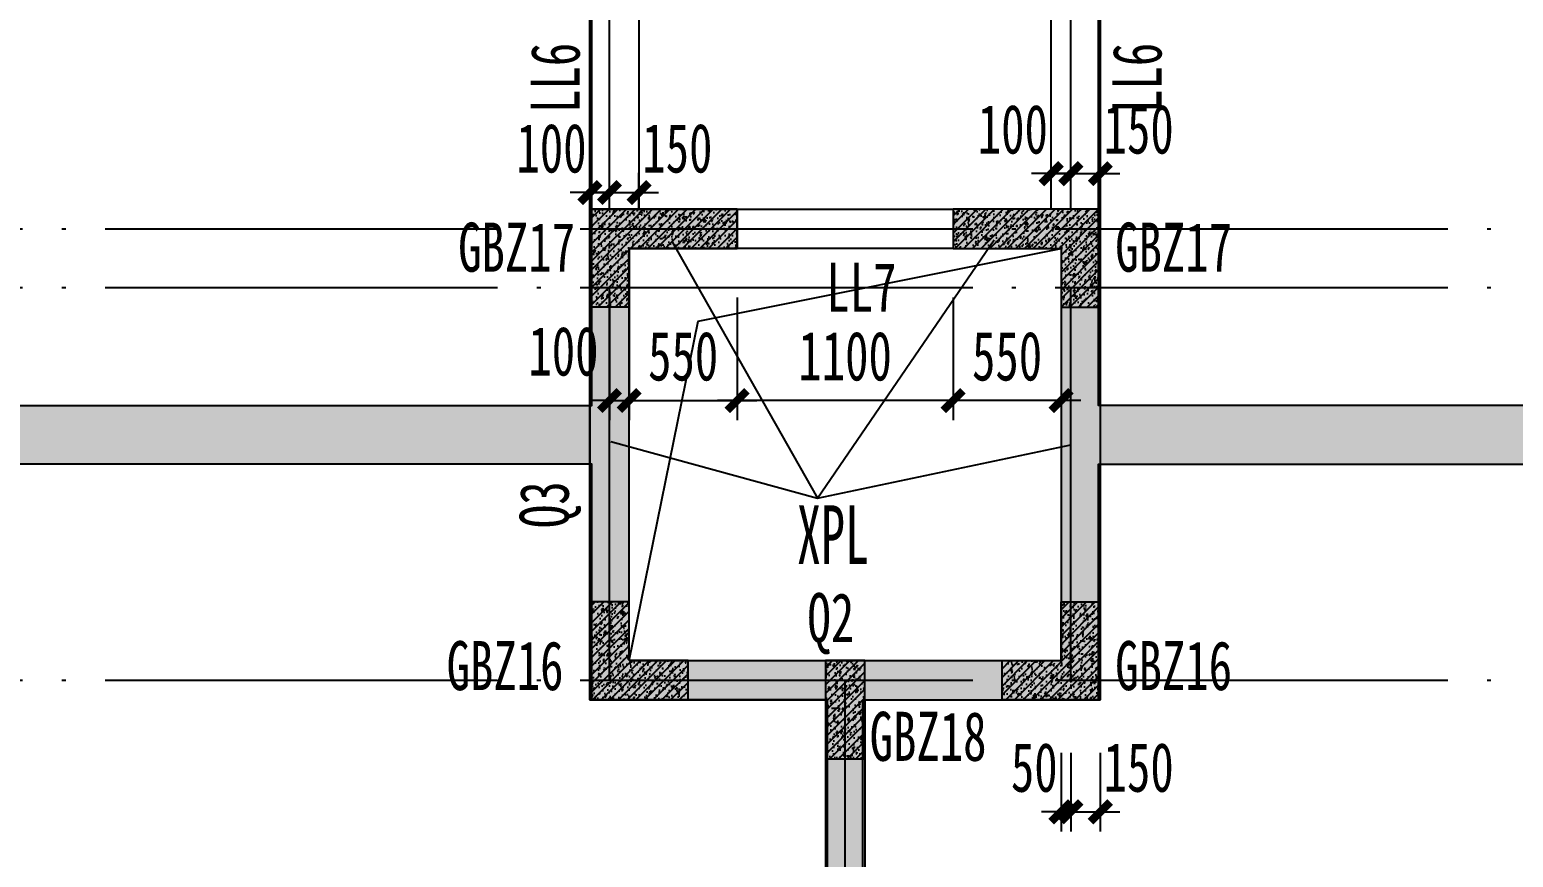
# Model space of a CAD drawing. Extents: x -3200781797 to -8106663, y 494714 to 1244925.
# Drawn here: x -8164404 to -8156847, y 686999 to 691215 of the extents above; entities that cross this region are included whole.
import ezdxf
from ezdxf.xclip import XClip

# ---------------------------------------------------------------- set-up
doc = ezdxf.new("R2010")
doc.units = 0
doc.header["$LTSCALE"] = 1000
doc.header["$MEASUREMENT"] = 0
doc.header["$XCLIPFRAME"] = 0
for name, pattern in [('120-墙体$0$CENTER2', [1.125, 0.75, -0.125, 0.125, -0.125]), ('125-墙体$0$CENTER2', [1.125, 0.75, -0.125, 0.125, -0.125]), ('125-核心筒-首层南入$0$CONTINOUS', [0]), ('3#-轴线$0$DOTE', [2.42, 2, -0.2, 0.02, -0.2]), ('DASH', [0.35, 0.25, -0.1])]:
    doc.linetypes.add(name, pattern=pattern)
doc.layers.get('Defpoints').update_dxf_attribs({"color": 30, "linetype": 'DASH'})
for name, color, linetype in [('120-墙体$0$DUCT-排烟中心线', 5, '120-墙体$0$CENTER2'), ('120-墙体$0$DUCT-排烟管', 2, 'Continuous'), ('120-墙体$0$DUCT-送风中心线', 5, '120-墙体$0$CENTER2'), ('120-墙体$0$DUCT-送风管', 4, 'Continuous'), ('120-墙体$0$提结构条件', 7, 'Continuous'), ('120-墙体$0$暖-首层和标准层暖通套管_TZ$0$H-暖洞-剪力墙', 6, 'Continuous'), ('120-墙体$0$暖-首层和标准层暖通套管_TZ$0$H-暖洞-穿梁', 3, 'Continuous'), ('125-墙体$0$DUCT-排烟中心线', 5, '125-墙体$0$CENTER2'), ('125-墙体$0$DUCT-排烟管', 2, 'Continuous'), ('125-墙体$0$DUCT-送风中心线', 5, '125-墙体$0$CENTER2'), ('125-墙体$0$DUCT-送风管', 4, 'Continuous'), ('125-墙体$0$提结构条件', 7, 'Continuous'), ('125-墙体$0$暖-首层和标准层暖通套管_TZ$0$H-暖洞-剪力墙', 6, 'Continuous'), ('125-墙体$0$暖-首层和标准层暖通套管_TZ$0$H-暖洞-穿梁', 3, 'Continuous'), ('125-核心筒-首层南入$0$S-SLAB-HOLE', 5, 'Continuous'), ('125-核心筒-首层南入$0$S-WALL', 40, 'Continuous'), ('125-核心筒-首层南入$0$S-WALL-BEAM', 120, 'Continuous'), ('125-核心筒-首层南入$0$S-WALL-COLU', 252, '125-核心筒-首层南入$0$CONTINOUS'), ('125-核心筒-首层南入$0$S-WALL-COLU-HATC', 16, 'Continuous'), ('125-核心筒-首层南入$0$S-WALL-HATC', 253, 'Continuous'), ('3#-轴线$0$A-ANNO-DOTE', 10, '3#-轴线$0$DOTE'), ('3#4#5#$0$S-ANNO-TEXT', 7, 'Continuous'), ('3#4#5#$0$S-PC-SLAB', 6, 'Continuous'), ('3#4#5#$0$S-WALL-HATC', 253, 'Continuous'), ('DIM', 3, 'Continuous'), ('S-PC-FQ-WYQ', 4, 'Continuous'), ('S-WALL-BEAM-TEXT', 2, 'Continuous'), ('S-WALL-COLU-TEXT', 2, 'Continuous'), ('S-WALL-DIMS', 50, 'Continuous')]:
    doc.layers.add(name, color=color, linetype=linetype)
doc.layers.add('WALL-TEXT', color=2, linetype='Continuous', lineweight=25)
doc.styles.add('TSSD_Dimension', font='', dxfattribs={"width": 0.7})
doc.styles.add('楷体', font='', dxfattribs={"width": 0.6})
doc.styles.add('楷体GB312', font='', dxfattribs={"width": 0.8})
doc.styles.get('TSSD_Dimension').set_extended_font_data('KaiTi_GB2312')
doc.styles.get('楷体').set_extended_font_data('KaiTi_GB2312')
doc.styles.get('楷体GB312').set_extended_font_data('楷体_GB2312')
doc.dimstyles.new('TSSD_100_100', dxfattribs={"dimtxt": 250, "dimasz": 100, "dimexe": 100, "dimexo": 250, "dimgap": 100, "dimtad": 1, "dimdec": 0, "dimzin": 0, "dimdsep": 46, "dimtxsty": 'TSSD_Dimension', "dimblk": 'ARCHTICK', "dimcen": 0, "dimdle": 100, "dimclrt": 7, "dimadec": 0, "dimazin": 0, "dimtfac": 1, "dimtdec": 0, "dimtix": 1, "dimtmove": 2, "dimatfit": 3, "dimfxl": 1, "dimtolj": 1, "dimtzin": 0, "dimarcsym": 0})
doc.dimstyles.new('TSSD_100_100$0', dxfattribs={"dimtxt": 250, "dimasz": 100, "dimexe": 100, "dimexo": 0, "dimgap": 100, "dimtad": 1, "dimdec": 0, "dimzin": 0, "dimdsep": 46, "dimtxsty": 'TSSD_Dimension', "dimblk1": 'ARCHTICK', "dimblk2": 'ARCHTICK', "dimsah": 1, "dimcen": 0, "dimclrt": 7, "dimadec": 0, "dimazin": 0, "dimtfac": 1, "dimtdec": 0, "dimtix": 1, "dimtmove": 2, "dimatfit": 3, "dimldrblk": 'ARCHTICK', "dimfxl": 300, "dimfxlon": 1, "dimtvp": 0.7, "dimtolj": 1, "dimtzin": 0, "dimarcsym": 0})

# ---------------------------------------------------------------- blocks, each defined once
blk = doc.blocks.new('2-ll')
at = {"layer": 'S-WALL-BEAM-TEXT', "style": '楷体GB312', "width": 0.7}
for p in [(-64007.3, -30250.3), (-61043.4, -30250.3)]:
    blk.add_text('LL6', height=250, rotation=90, dxfattribs=at).set_placement(p)
blk.add_text('LL7', height=250, dxfattribs=at).set_placement((-62750.8, -31263.5))
blk = doc.blocks.new('_ArchTick')
at = {"color": 0, "linetype": 'ByBlock', "const_width": 0.4}
blk.add_lwpolyline([(-0.5, -0.5), (0.5, 0.5)], dxfattribs=at)
blk = doc.blocks.new('*D260')
at = {"layer": 'Defpoints', "color": 0, "transparency": 16777216}
for p in [(-8161450.4, 690100.6), (-8161350.4, 690100.6), (-8161350.4, 689325.6)]:
    blk.add_point(p, dxfattribs=at)
at = {"layer": 'S-WALL-DIMS', "color": 0, "lineweight": -2, "transparency": 16777216}
for p, q in [((-8161450.4, 689850.6), (-8161450.4, 689225.6)), ((-8161350.4, 689850.6), (-8161350.4, 689225.6)), ((-8161450.4, 689325.6), (-8161550.4, 689325.6)), ((-8161450.4, 689325.6), (-8161350.4, 689325.6)), ((-8161350.4, 689325.6), (-8161250.4, 689325.6))]:
    blk.add_line(p, q, dxfattribs=at)
at = {"layer": 'S-WALL-DIMS', "color": 0, "lineweight": -2, "transparency": 16777216, "xscale": 100, "yscale": 100, "zscale": 100}
blk.add_blockref('_ArchTick', (-8161450.4, 689325.6), dxfattribs=at)
at = {"layer": 'S-WALL-DIMS', "color": 0, "lineweight": -2, "transparency": 16777216, "xscale": 100, "yscale": 100, "zscale": 100, "rotation": 180}
blk.add_blockref('_ArchTick', (-8161350.4, 689325.6), dxfattribs=at)
at = {"layer": 'S-WALL-DIMS', "color": 7, "transparency": 16777216, "insert": (-8161685.1, 689575.6), "char_height": 250, "attachment_point": 5, "style": 'TSSD_Dimension'}
blk.add_mtext('\\A1;100', dxfattribs=at)
blk = doc.blocks.new('*D261')
at = {"layer": 'Defpoints', "color": 0, "transparency": 16777216}
for p in [(-8159700.4, 690100.6), (-8159150.4, 690100.6), (-8159700.4, 689325.6)]:
    blk.add_point(p, dxfattribs=at)
at = {"layer": 'S-WALL-DIMS', "color": 0, "lineweight": -2, "transparency": 16777216}
for p, q in [((-8159700.4, 689850.6), (-8159700.4, 689225.6)), ((-8159150.4, 689850.6), (-8159150.4, 689225.6)), ((-8159050.4, 689325.6), (-8159800.4, 689325.6))]:
    blk.add_line(p, q, dxfattribs=at)
at = {"layer": 'S-WALL-DIMS', "color": 0, "lineweight": -2, "transparency": 16777216, "xscale": 100, "yscale": 100, "zscale": 100, "rotation": 180}
blk.add_blockref('_ArchTick', (-8159700.4, 689325.6), dxfattribs=at)
at = {"layer": 'S-WALL-DIMS', "color": 0, "lineweight": -2, "transparency": 16777216, "xscale": 100, "yscale": 100, "zscale": 100}
blk.add_blockref('_ArchTick', (-8159150.4, 689325.6), dxfattribs=at)
at = {"layer": 'S-WALL-DIMS', "color": 7, "transparency": 16777216, "insert": (-8159425.4, 689550.6), "char_height": 250, "attachment_point": 5, "style": 'TSSD_Dimension'}
blk.add_mtext('\\A1;550', dxfattribs=at)
blk = doc.blocks.new('*D79')
at = {"layer": 'Defpoints', "color": 0, "transparency": 16777216}
for p in [(-8160800.4, 690100.6), (-8159700.4, 690100.6), (-8160800.4, 689325.6)]:
    blk.add_point(p, dxfattribs=at)
at = {"layer": 'S-WALL-DIMS', "color": 0, "lineweight": -2, "transparency": 16777216}
for p, q in [((-8160800.4, 689850.6), (-8160800.4, 689225.6)), ((-8159700.4, 689850.6), (-8159700.4, 689225.6)), ((-8159600.4, 689325.6), (-8160900.4, 689325.6))]:
    blk.add_line(p, q, dxfattribs=at)
at = {"layer": 'S-WALL-DIMS', "color": 0, "lineweight": -2, "transparency": 16777216, "xscale": 100, "yscale": 100, "zscale": 100, "rotation": 180}
blk.add_blockref('_ArchTick', (-8160800.4, 689325.6), dxfattribs=at)
at = {"layer": 'S-WALL-DIMS', "color": 0, "lineweight": -2, "transparency": 16777216, "xscale": 100, "yscale": 100, "zscale": 100}
blk.add_blockref('_ArchTick', (-8159700.4, 689325.6), dxfattribs=at)
at = {"layer": 'S-WALL-DIMS', "color": 7, "transparency": 16777216, "insert": (-8160250.4, 689550.6), "char_height": 250, "attachment_point": 5, "style": 'TSSD_Dimension'}
blk.add_mtext('\\A1;1100', dxfattribs=at)
blk = doc.blocks.new('3-Q-1')
at = {"layer": 'WALL-TEXT', "style": '楷体GB312', "width": 0.7}
for s, rotation, p in [('Q3', 90, (-7921800.3, 654190.8)), ('Q2', 0.00019, (-7920584.6, 653609.9))]:
    blk.add_text(s, height=250, rotation=rotation, dxfattribs=at).set_placement(p)
blk = doc.blocks.new('2-an')
at = {"layer": 'S-WALL-COLU-TEXT', "style": '楷体GB312', "width": 0.7}
for s, p in [('GBZ17', (-65504.6, -10197.8)), ('GBZ17', (-62157.6, -10197.8)), ('GBZ16', (-65563.3, -12329.3)), ('GBZ16', (-62157.6, -12329.3)), ('GBZ18', (-63408.4, -12689.6))]:
    blk.add_text(s, height=250, dxfattribs=at).set_placement(p)
blk = doc.blocks.new('*D536')
at = {"layer": 'Defpoints', "color": 0, "transparency": 16777216}
for p in [(-8161350.4, 690100.6), (-8160800.4, 690100.6), (-8160800.4, 689325.6)]:
    blk.add_point(p, dxfattribs=at)
at = {"layer": 'S-WALL-DIMS', "color": 0, "lineweight": -2, "transparency": 16777216}
for p, q in [((-8161350.4, 689850.6), (-8161350.4, 689225.6)), ((-8160800.4, 689850.6), (-8160800.4, 689225.6)), ((-8161450.4, 689325.6), (-8160700.4, 689325.6))]:
    blk.add_line(p, q, dxfattribs=at)
at = {"layer": 'S-WALL-DIMS', "color": 0, "lineweight": -2, "transparency": 16777216, "xscale": 100, "yscale": 100, "zscale": 100, "rotation": 180}
blk.add_blockref('_ArchTick', (-8161350.4, 689325.6), dxfattribs=at)
at = {"layer": 'S-WALL-DIMS', "color": 0, "lineweight": -2, "transparency": 16777216, "xscale": 100, "yscale": 100, "zscale": 100}
blk.add_blockref('_ArchTick', (-8160800.4, 689325.6), dxfattribs=at)
at = {"layer": 'S-WALL-DIMS', "color": 7, "transparency": 16777216, "insert": (-8161075.4, 689550.6), "char_height": 250, "attachment_point": 5, "style": 'TSSD_Dimension'}
blk.add_mtext('\\A1;550', dxfattribs=at)
blk = doc.blocks.new('XPL-3-F1')
at = {"layer": 'S-PC-FQ-WYQ'}
for points in [[(-8211131, 690134.2), (-8210390.6, 688827.8), (-8209490.4, 690144.5)], [(-8211444.2, 689116.9), (-8210390.6, 688827.8), (-8209100.4, 689100.3)]]:
    blk.add_lwpolyline(points, dxfattribs=at)
at = {"layer": 'S-WALL-BEAM-TEXT', "style": '楷体', "width": 0.6}
blk.add_text('XPL', height=300, dxfattribs=at).set_placement((-8210495.9, 688492.1, 0))
blk = doc.blocks.new('*D1326')
at = {"layer": 'Defpoints', "color": 0, "transparency": 16777216}
for p in [(-8159150.4, 688000.6), (-8159100.4, 688000.6), (-8159100.4, 687230.6)]:
    blk.add_point(p, dxfattribs=at)
at = {"layer": 'DIM', "color": 0, "lineweight": -2, "transparency": 16777216}
for p, q in [((-8159150.4, 687530.6), (-8159150.4, 687130.6)), ((-8159100.4, 687530.6), (-8159100.4, 687130.6)), ((-8159150.4, 687230.6), (-8159250.4, 687230.6)), ((-8159150.4, 687230.6), (-8159100.4, 687230.6)), ((-8159100.4, 687230.6), (-8159000.4, 687230.6))]:
    blk.add_line(p, q, dxfattribs=at)
at = {"layer": 'DIM', "color": 0, "lineweight": -2, "transparency": 16777216, "xscale": 100, "yscale": 100, "zscale": 100}
blk.add_blockref('_ArchTick', (-8159150.4, 687230.6), dxfattribs=at)
at = {"layer": 'DIM', "color": 0, "lineweight": -2, "transparency": 16777216, "xscale": 100, "yscale": 100, "zscale": 100, "rotation": 180}
blk.add_blockref('_ArchTick', (-8159100.4, 687230.6), dxfattribs=at)
at = {"layer": 'DIM', "color": 7, "transparency": 16777216, "insert": (-8159286.9, 687455.6), "char_height": 250, "attachment_point": 5, "style": 'TSSD_Dimension'}
blk.add_mtext('\\A1;50', dxfattribs=at)
blk = doc.blocks.new('*D1327')
at = {"layer": 'Defpoints', "color": 0, "transparency": 16777216}
for p in [(-8159100.4, 688000.6), (-8158950.4, 688000.6), (-8158950.4, 687230.6)]:
    blk.add_point(p, dxfattribs=at)
at = {"layer": 'DIM', "color": 0, "lineweight": -2, "transparency": 16777216}
for p, q in [((-8159100.4, 687530.6), (-8159100.4, 687130.6)), ((-8158950.4, 687530.6), (-8158950.4, 687130.6)), ((-8159100.4, 687230.6), (-8159200.4, 687230.6)), ((-8159100.4, 687230.6), (-8158950.4, 687230.6)), ((-8158950.4, 687230.6), (-8158850.4, 687230.6))]:
    blk.add_line(p, q, dxfattribs=at)
at = {"layer": 'DIM', "color": 0, "lineweight": -2, "transparency": 16777216, "xscale": 100, "yscale": 100, "zscale": 100}
blk.add_blockref('_ArchTick', (-8159100.4, 687230.6), dxfattribs=at)
at = {"layer": 'DIM', "color": 0, "lineweight": -2, "transparency": 16777216, "xscale": 100, "yscale": 100, "zscale": 100, "rotation": 180}
blk.add_blockref('_ArchTick', (-8158950.4, 687230.6), dxfattribs=at)
at = {"layer": 'DIM', "color": 7, "transparency": 16777216, "insert": (-8158754.9, 687455.6), "char_height": 250, "attachment_point": 5, "style": 'TSSD_Dimension'}
blk.add_mtext('\\A1;150', dxfattribs=at)
blk = doc.blocks.new('*D1328')
at = {"layer": 'Defpoints', "color": 0, "transparency": 16777216}
for p in [(-8161450.4, 690384.8), (-8161550.4, 690300.6), (-8161450.4, 690300.6)]:
    blk.add_point(p, dxfattribs=at)
at = {"layer": 'DIM', "color": 0, "lineweight": -2, "transparency": 16777216}
for p, q in [((-8161550.4, 690300.6), (-8161550.4, 690484.8)), ((-8161450.4, 690300.6), (-8161450.4, 690484.8)), ((-8161550.4, 690384.8), (-8161650.4, 690384.8)), ((-8161550.4, 690384.8), (-8161450.4, 690384.8)), ((-8161450.4, 690384.8), (-8161350.4, 690384.8))]:
    blk.add_line(p, q, dxfattribs=at)
at = {"layer": 'DIM', "color": 0, "lineweight": -2, "transparency": 16777216, "xscale": 100, "yscale": 100, "zscale": 100}
blk.add_blockref('_ArchTick', (-8161550.4, 690384.8), dxfattribs=at)
at = {"layer": 'DIM', "color": 0, "lineweight": -2, "transparency": 16777216, "xscale": 100, "yscale": 100, "zscale": 100, "rotation": 180}
blk.add_blockref('_ArchTick', (-8161450.4, 690384.8), dxfattribs=at)
at = {"layer": 'DIM', "color": 7, "transparency": 16777216, "insert": (-8161746, 690609.8), "char_height": 250, "attachment_point": 5, "style": 'TSSD_Dimension'}
blk.add_mtext('\\A1;100', dxfattribs=at)
blk = doc.blocks.new('*D1329')
at = {"layer": 'Defpoints', "color": 0, "transparency": 16777216}
for p in [(-8161300.4, 690384.8), (-8161450.4, 690300.6), (-8161300.4, 690300.6)]:
    blk.add_point(p, dxfattribs=at)
at = {"layer": 'DIM', "color": 0, "lineweight": -2, "transparency": 16777216}
for p, q in [((-8161450.4, 690300.6), (-8161450.4, 690484.8)), ((-8161300.4, 690300.6), (-8161300.4, 690484.8)), ((-8161450.4, 690384.8), (-8161550.4, 690384.8)), ((-8161450.4, 690384.8), (-8161300.4, 690384.8)), ((-8161300.4, 690384.8), (-8161200.4, 690384.8))]:
    blk.add_line(p, q, dxfattribs=at)
at = {"layer": 'DIM', "color": 0, "lineweight": -2, "transparency": 16777216, "xscale": 100, "yscale": 100, "zscale": 100}
blk.add_blockref('_ArchTick', (-8161450.4, 690384.8), dxfattribs=at)
at = {"layer": 'DIM', "color": 0, "lineweight": -2, "transparency": 16777216, "xscale": 100, "yscale": 100, "zscale": 100, "rotation": 180}
blk.add_blockref('_ArchTick', (-8161300.4, 690384.8), dxfattribs=at)
at = {"layer": 'DIM', "color": 7, "transparency": 16777216, "insert": (-8161104.9, 690609.8), "char_height": 250, "attachment_point": 5, "style": 'TSSD_Dimension'}
blk.add_mtext('\\A1;150', dxfattribs=at)
blk = doc.blocks.new('*D1330')
at = {"layer": 'Defpoints', "color": 0, "transparency": 16777216}
for p in [(-8158950.4, 690481.3), (-8159100.4, 690300.6), (-8158950.4, 690300.6)]:
    blk.add_point(p, dxfattribs=at)
at = {"layer": 'DIM', "color": 0, "lineweight": -2, "transparency": 16777216}
for p, q in [((-8159100.4, 690300.6), (-8159100.4, 690581.3)), ((-8158950.4, 690300.6), (-8158950.4, 690581.3)), ((-8159100.4, 690481.3), (-8159200.4, 690481.3)), ((-8159100.4, 690481.3), (-8158950.4, 690481.3)), ((-8158950.4, 690481.3), (-8158850.4, 690481.3))]:
    blk.add_line(p, q, dxfattribs=at)
at = {"layer": 'DIM', "color": 0, "lineweight": -2, "transparency": 16777216, "xscale": 100, "yscale": 100, "zscale": 100}
blk.add_blockref('_ArchTick', (-8159100.4, 690481.3), dxfattribs=at)
at = {"layer": 'DIM', "color": 0, "lineweight": -2, "transparency": 16777216, "xscale": 100, "yscale": 100, "zscale": 100, "rotation": 180}
blk.add_blockref('_ArchTick', (-8158950.4, 690481.3), dxfattribs=at)
at = {"layer": 'DIM', "color": 7, "transparency": 16777216, "insert": (-8158754.9, 690706.3), "char_height": 250, "attachment_point": 5, "style": 'TSSD_Dimension'}
blk.add_mtext('\\A1;150', dxfattribs=at)
blk = doc.blocks.new('*D1331')
at = {"layer": 'Defpoints', "color": 0, "transparency": 16777216}
for p in [(-8159100.4, 690481.3), (-8159200.4, 690300.6), (-8159100.4, 690300.6)]:
    blk.add_point(p, dxfattribs=at)
at = {"layer": 'DIM', "color": 0, "lineweight": -2, "transparency": 16777216}
for p, q in [((-8159200.4, 690300.6), (-8159200.4, 690581.3)), ((-8159100.4, 690300.6), (-8159100.4, 690581.3)), ((-8159200.4, 690481.3), (-8159300.4, 690481.3)), ((-8159200.4, 690481.3), (-8159100.4, 690481.3)), ((-8159100.4, 690481.3), (-8159000.4, 690481.3))]:
    blk.add_line(p, q, dxfattribs=at)
at = {"layer": 'DIM', "color": 0, "lineweight": -2, "transparency": 16777216, "xscale": 100, "yscale": 100, "zscale": 100}
blk.add_blockref('_ArchTick', (-8159200.4, 690481.3), dxfattribs=at)
at = {"layer": 'DIM', "color": 0, "lineweight": -2, "transparency": 16777216, "xscale": 100, "yscale": 100, "zscale": 100, "rotation": 180}
blk.add_blockref('_ArchTick', (-8159100.4, 690481.3), dxfattribs=at)
at = {"layer": 'DIM', "color": 7, "transparency": 16777216, "insert": (-8159396, 690706.3), "char_height": 250, "attachment_point": 5, "style": 'TSSD_Dimension'}
blk.add_mtext('\\A1;100', dxfattribs=at)
blk = doc.blocks.new('3#4#5#$0$ban3')
at = {"layer": '3#4#5#$0$S-WALL-HATC', "ltscale": 100}
h = blk.add_hatch(dxfattribs=at)
h.set_pattern_fill('AR-CONC', color=256, scale=25, angle=-270, style=0)
h.set_pattern_definition([(140, (-37341055835.12, -2020434459.28), (15.68803374565, 179.3150456502), [18.75, -206.25]), (85, (-37341055835.12, -2020434459.28), (-188.048033425, -34.68783340325), [15, -165]), (190.4514, (-37341055833.81, -2020434444.34), (-172.3598855152, 144.6273454285), [15.9350475, -175.285528]), (136.1842, (-37341055885.12, -2020434459.28), (41.3797535823, 266.8102621564), [28.125, -309.375]), (186.6356, (-37341055881.67, -2020434437.04), (-243.5294677251, 233.6656763872), [23.902572, -262.92825]), (81.1842, (-37341055885.12, -2020434459.28), (-243.5296502313, 233.6654862834), [22.5, -247.5]), (111, (-37341055872.62, -2020434434.28), (100.65472266633, 149.2267630296), [18.75, -206.25]), (56, (-37341055872.62, -2020434434.28), (-181.2875112617, 60.8288329804), [15, -165]), (161.4514, (-37341055864.23, -2020434421.84), (-80.6326241775, 210.0556571454), [15.9350475, -175.285528]), (127.5, (-37341055835.116, -2020434459.28), (-83.22346345783, 3.03996382932), [0, -163, 0, -167.5, 0, -165.625]), (97.5, (-37341055835.12, -2020434459.28), (-98.6029279706, 65.76738436054), [0, -95.5, 0, -159.25, 0, -63.125]), (57.5, (-37341055835.116, -2020434515.03), (5.6387179336, 133.4556090431), [0, -62.5, 0, -195, 0, -258.75]), (47.5, (-37341055835.12, -2020434540.03), (-25.02624558308, 145.7965423356), [0, -81.25, 0, -129.5, 0, -183.75])])
h.paths.add_polyline_path([(-214482, 407075), (-214482, 407375), (-220082, 407375), (-220082, 407075)])
at = {"layer": '3#4#5#$0$S-PC-SLAB'}
blk.add_lwpolyline([(-214472, 407375), (-220092, 407375), (-220092, 409775), (-214472, 409775)], close=True, dxfattribs=at)
blk.add_lwpolyline([(-214472, 407075), (-214472, 404775), (-221292, 404775), (-221292, 405875), (-220092, 405875), (-220092, 407075), (-214472, 407075)], dxfattribs=at)
at = {"layer": '3#4#5#$0$S-WALL-HATC', "ltscale": 100}
blk.add_lwpolyline([(-214482, 407075), (-214482, 407375), (-220082, 407375), (-220082, 407075)], close=True, dxfattribs=at)
blk = doc.blocks.new('3#4#5#$0$ban111')
at = {"layer": '3#4#5#$0$S-WALL-HATC', "ltscale": 100}
h = blk.add_hatch(dxfattribs=at)
h.set_pattern_fill('AR-CONC', color=256, scale=25, angle=-270, style=0)
h.set_pattern_definition([(140, (-37341047970.12, -2020434559.28), (15.68803374565, 179.3150456502), [18.75, -206.25]), (85, (-37341047970.12, -2020434559.28), (-188.048033425, -34.68783340325), [15, -165]), (190.4514, (-37341047968.81, -2020434544.34), (-172.3598855152, 144.6273454285), [15.9350475, -175.285528]), (136.1842, (-37341048020.12, -2020434559.28), (41.3797535823, 266.8102621564), [28.125, -309.375]), (186.6356, (-37341048016.67, -2020434537.05), (-243.5294677251, 233.6656763872), [23.902572, -262.92825]), (81.1842, (-37341048020.12, -2020434559.28), (-243.5296502313, 233.6654862834), [22.5, -247.5]), (111, (-37341048007.62, -2020434534.28), (100.65472266633, 149.2267630296), [18.75, -206.25]), (56, (-37341048007.62, -2020434534.28), (-181.2875112617, 60.8288329804), [15, -165]), (161.4514, (-37341047999.23, -2020434521.84), (-80.6326241775, 210.0556571454), [15.9350475, -175.285528]), (127.5, (-37341047970.12, -2020434559.28), (-83.22346345783, 3.03996382932), [0, -163, 0, -167.5, 0, -165.625]), (97.5, (-37341047970.12, -2020434559.28), (-98.6029279706, 65.76738436054), [0, -95.5, 0, -159.25, 0, -63.125]), (57.5, (-37341047970.12, -2020434615.03), (5.6387179336, 133.4556090431), [0, -62.5, 0, -195, 0, -258.75]), (47.5, (-37341047970.12, -2020434640.03), (-25.02624558308, 145.7965423356), [0, -81.25, 0, -129.5, 0, -183.75])])
h.paths.add_polyline_path([(-228282, 407075), (-228282, 407375), (-222682, 407375), (-222682, 407075)])
at = {"layer": '3#4#5#$0$S-PC-SLAB'}
blk.add_lwpolyline([(-228292, 407375), (-222672, 407375), (-222672, 409775), (-228292, 409775)], close=True, dxfattribs=at)
blk.add_lwpolyline([(-228292, 407075), (-228292, 404775), (-221472, 404775), (-221472, 405875), (-222672, 405875), (-222672, 407075), (-228292, 407075)], dxfattribs=at)
at = {"layer": '3#4#5#$0$S-WALL-HATC', "ltscale": 100}
blk.add_lwpolyline([(-228282, 407075), (-228282, 407375), (-222682, 407375), (-222682, 407075)], close=True, dxfattribs=at)
blk = doc.blocks.new('3#4#5#$0$5#')
at = {"layer": '3#4#5#$0$S-ANNO-TEXT'}
for name, p in [('3#4#5#$0$ban111', (378828.8, -247399.9)), ('3#4#5#$0$ban3', (378828.8, -247400))]:
    blk.add_blockref(name, p, dxfattribs=at)
blk = doc.blocks.new('125-墙体$0$retert')
at = {"layer": '125-墙体$0$暖-首层和标准层暖通套管_TZ$0$H-暖洞-剪力墙'}
for p, q in [((55012.6, 61028.7), (54812.7, 61187.7)), ((54812.7, 61028.7), (55012.6, 61187.7))]:
    blk.add_line(p, q, dxfattribs=at)
blk.add_lwpolyline([(55012.6, 61028.7), (55012.6, 61187.7), (54812.7, 61187.7), (54812.7, 61028.7)], close=True, dxfattribs=at)
blk = doc.blocks.new('125-墙体$0$ewrewr')
at = {"layer": '125-墙体$0$暖-首层和标准层暖通套管_TZ$0$H-暖洞-穿梁', "color": 2}
for p, q in [((54898, 62306.1), (54818, 62106.1)), ((54898, 62106.1), (54818, 62306.1))]:
    blk.add_line(p, q, dxfattribs=at)
blk.add_lwpolyline([(54898, 62306.1), (54818, 62306.1), (54818, 62106.1), (54898, 62106.1)], close=True, dxfattribs=at)
blk = doc.blocks.new('125-墙体$0$tretyyt')
at = {"layer": '125-墙体$0$暖-首层和标准层暖通套管_TZ$0$H-暖洞-穿梁', "color": 5}
for p, q in [((52498, 59279.6), (52298, 59359.6)), ((52298, 59279.6), (52498, 59359.6))]:
    blk.add_line(p, q, dxfattribs=at)
blk.add_lwpolyline([(52498, 59279.6), (52498, 59359.6), (52298, 59359.6), (52298, 59279.6)], close=True, dxfattribs=at)
blk = doc.blocks.new('125-墙体$0$rtret')
at = {"layer": '125-墙体$0$暖-首层和标准层暖通套管_TZ$0$H-暖洞-穿梁', "color": 3}
for p, q in [((53777.5, 61921.5), (53618.5, 61721.5)), ((53777.5, 61721.5), (53618.5, 61921.5))]:
    blk.add_line(p, q, dxfattribs=at)
blk.add_lwpolyline([(53777.5, 61921.5), (53618.5, 61921.5), (53618.5, 61721.5), (53777.5, 61721.5)], close=True, dxfattribs=at)
blk = doc.blocks.new('125-墙体$0$she')
at = {"layer": '125-墙体$0$DUCT-排烟中心线'}
for p, q in [((1247.7, -3050.7), (1247.7, -3349.3)), ((5300, -3050.7), (5300, -3349.3)), ((5500, -3050.7), (5500, -3349.3)), ((7449.8, -3050.7), (7449.8, -3349.3)), ((3300.7, -3900), (3599.3, -3900)), ((3300.7, -4100), (3599.3, -4100))]:
    blk.add_line(p, q, dxfattribs=at)
at = {"layer": '125-墙体$0$DUCT-排烟管'}
for p, q in [((1215.2, -3050.7), (1215.2, -3349.3)), ((1280.2, -3050.7), (1215.2, -3050.7)), ((1280.2, -3349.3), (1280.2, -3050.7)), ((5267.5, -3050.7), (5267.5, -3349.3)), ((5332.5, -3050.7), (5267.5, -3050.7)), ((5332.5, -3349.3), (5332.5, -3050.7)), ((5467.5, -3050.7), (5467.5, -3349.3)), ((5532.5, -3050.7), (5467.5, -3050.7)), ((5532.5, -3349.3), (5532.5, -3050.7)), ((7482.3, -3349.3), (7482.3, -3050.7)), ((1215.2, -3349.3), (1280.2, -3349.3)), ((5267.5, -3349.3), (5332.5, -3349.3)), ((5467.5, -3349.3), (5532.5, -3349.3)), ((7417.3, -3349.3), (7482.3, -3349.3)), ((3599.3, -3867.5), (3300.7, -3867.5)), ((3300.7, -3867.5), (3300.7, -3932.5)), ((3599.3, -3932.5), (3599.3, -3867.5)), ((3300.7, -3932.5), (3599.3, -3932.5)), ((3599.3, -4067.5), (3300.7, -4067.5)), ((3300.7, -4067.5), (3300.7, -4132.5)), ((3599.3, -4132.5), (3599.3, -4067.5)), ((3300.7, -4132.5), (3599.3, -4132.5))]:
    blk.add_line(p, q, dxfattribs=at)
at = {"layer": '125-墙体$0$DUCT-送风中心线'}
for p, q in [((1447.7, -3063.7), (1447.7, -3331)), ((1647.7, -3063.7), (1647.7, -3331)), ((7549.8, -3063.7), (7549.8, -3331))]:
    blk.add_line(p, q, dxfattribs=at)
at = {"layer": '125-墙体$0$DUCT-送风管'}
for p, q in [((1407.7, -3063.7), (1407.7, -3331)), ((1487.7, -3063.7), (1407.7, -3063.7)), ((1487.7, -3331), (1487.7, -3063.7)), ((7509.8, -3063.7), (7509.8, -3331)), ((7589.8, -3331), (7589.8, -3063.7)), ((1407.7, -3331), (1487.7, -3331)), ((7509.8, -3331), (7589.8, -3331))]:
    blk.add_line(p, q, dxfattribs=at)
at = {"layer": '125-墙体$0$提结构条件', "color": 3}
for p, q in [((1607.7, -3063.7), (1607.7, -3331)), ((1687.7, -3063.7), (1607.7, -3063.7)), ((1687.7, -3331), (1687.7, -3063.7)), ((1607.7, -3331), (1687.7, -3331))]:
    blk.add_line(p, q, dxfattribs=at)
at = {"layer": '125-墙体$0$暖-首层和标准层暖通套管_TZ$0$H-暖洞-穿梁', "color": 6}
for p, q in [((4723.8, -3100), (4373.8, -3300)), ((4723.8, -3300), (4373.8, -3100))]:
    blk.add_line(p, q, dxfattribs=at)
blk.add_lwpolyline([(4723.8, -3100), (4373.8, -3100), (4373.8, -3300), (4723.8, -3300)], close=True, dxfattribs=at)
at = {"layer": '125-墙体$0$提结构条件', "xscale": -1}
blk.add_blockref('125-墙体$0$ewrewr', (58833, -62206.1), dxfattribs=at)
at = {"layer": '125-墙体$0$提结构条件', "xscale": -1, "rotation": 270}
for name, p in [('125-墙体$0$retert', (-56408.2, -54912.7)), ('125-墙体$0$tretyyt', (-50919.6, -52398))]:
    blk.add_blockref(name, p, dxfattribs=at)
at = {"layer": '125-墙体$0$提结构条件'}
blk.add_blockref('125-墙体$0$rtret', (-46648, -61821.5), dxfattribs=at)
blk = doc.blocks.new('125-墙体')
blk.add_blockref('125-墙体$0$she', (0, 0))
blk = doc.blocks.new('120-墙体$0$retert')
at = {"layer": '120-墙体$0$暖-首层和标准层暖通套管_TZ$0$H-暖洞-剪力墙'}
for p, q in [((55012.6, 61028.7), (54812.7, 61187.7)), ((54812.7, 61028.7), (55012.6, 61187.7))]:
    blk.add_line(p, q, dxfattribs=at)
blk.add_lwpolyline([(55012.6, 61028.7), (55012.6, 61187.7), (54812.7, 61187.7), (54812.7, 61028.7)], close=True, dxfattribs=at)
blk = doc.blocks.new('120-墙体$0$ewrewr')
at = {"layer": '120-墙体$0$暖-首层和标准层暖通套管_TZ$0$H-暖洞-穿梁', "color": 2}
for p, q in [((54898, 62306.1), (54818, 62106.1)), ((54898, 62106.1), (54818, 62306.1))]:
    blk.add_line(p, q, dxfattribs=at)
blk.add_lwpolyline([(54898, 62306.1), (54818, 62306.1), (54818, 62106.1), (54898, 62106.1)], close=True, dxfattribs=at)
blk = doc.blocks.new('120-墙体$0$tretyyt')
at = {"layer": '120-墙体$0$暖-首层和标准层暖通套管_TZ$0$H-暖洞-穿梁', "color": 5}
for p, q in [((52498, 59304.6), (52298, 59384.6)), ((52298, 59304.6), (52498, 59384.6))]:
    blk.add_line(p, q, dxfattribs=at)
blk.add_lwpolyline([(52498, 59304.6), (52498, 59384.6), (52298, 59384.6), (52298, 59304.6)], close=True, dxfattribs=at)
blk = doc.blocks.new('120-墙体$0$rtret')
at = {"layer": '120-墙体$0$暖-首层和标准层暖通套管_TZ$0$H-暖洞-穿梁', "color": 3}
for p, q in [((53777.5, 61921.5), (53618.5, 61721.5)), ((53777.5, 61721.5), (53618.5, 61921.5))]:
    blk.add_line(p, q, dxfattribs=at)
blk.add_lwpolyline([(53777.5, 61921.5), (53618.5, 61921.5), (53618.5, 61721.5), (53777.5, 61721.5)], close=True, dxfattribs=at)
blk = doc.blocks.new('120-墙体$0$A$Ca94620f4')
at = {"layer": '120-墙体$0$DUCT-排烟中心线'}
for p, q in [((-6299.8, -2950.7), (-6299.8, -3249.3)), ((-4600, -2950.7), (-4600, -3249.3)), ((-4400, -2950.7), (-4400, -3249.3)), ((-547.7, -2950.7), (-547.7, -3249.3)), ((-2257.9, -4100), (-2556.6, -4100)), ((-2257.9, -4300), (-2556.6, -4300))]:
    blk.add_line(p, q, dxfattribs=at)
at = {"layer": '120-墙体$0$DUCT-排烟管'}
for p, q in [((-6332.3, -2950.7), (-6332.3, -3249.3)), ((-6267.3, -2950.7), (-6332.3, -2950.7)), ((-6267.3, -3249.3), (-6267.3, -2950.7)), ((-4632.5, -2950.7), (-4632.5, -3249.3)), ((-4567.5, -2950.7), (-4632.5, -2950.7)), ((-4567.5, -3249.3), (-4567.5, -2950.7)), ((-4432.5, -2950.7), (-4432.5, -3249.3)), ((-4367.5, -2950.7), (-4432.5, -2950.7)), ((-4367.5, -3249.3), (-4367.5, -2950.7)), ((-580.2, -2950.7), (-580.2, -3249.3)), ((-515.2, -2950.7), (-580.2, -2950.7)), ((-515.2, -3249.3), (-515.2, -2950.7)), ((-6332.3, -3249.3), (-6267.3, -3249.3)), ((-4632.5, -3249.3), (-4567.5, -3249.3)), ((-4432.5, -3249.3), (-4367.5, -3249.3)), ((-580.2, -3249.3), (-515.2, -3249.3)), ((-2257.9, -4067.5), (-2556.6, -4067.5)), ((-2556.6, -4067.5), (-2556.6, -4132.5)), ((-2257.9, -4132.5), (-2257.9, -4067.5)), ((-2556.6, -4132.5), (-2257.9, -4132.5)), ((-2257.9, -4267.5), (-2556.6, -4267.5)), ((-2556.6, -4267.5), (-2556.6, -4332.5)), ((-2257.9, -4332.5), (-2257.9, -4267.5)), ((-2556.6, -4332.5), (-2257.9, -4332.5))]:
    blk.add_line(p, q, dxfattribs=at)
at = {"layer": '120-墙体$0$DUCT-送风中心线'}
for p, q in [((-6549.8, -2963.7), (-6549.8, -3231)), ((-947.7, -2963.7), (-947.7, -3231)), ((-747.7, -2963.7), (-747.7, -3231))]:
    blk.add_line(p, q, dxfattribs=at)
at = {"layer": '120-墙体$0$DUCT-送风管'}
for p, q in [((-6589.8, -2963.7), (-6589.8, -3231)), ((-6509.8, -2963.7), (-6589.8, -2963.7)), ((-6509.8, -3231), (-6509.8, -2963.7)), ((-787.7, -2963.7), (-787.7, -3231)), ((-707.7, -2963.7), (-787.7, -2963.7)), ((-707.7, -3231), (-707.7, -2963.7)), ((-6589.8, -3231), (-6509.8, -3231)), ((-787.7, -3231), (-707.7, -3231))]:
    blk.add_line(p, q, dxfattribs=at)
at = {"layer": '120-墙体$0$提结构条件', "color": 3}
for p, q in [((-987.7, -3231), (-987.7, -2963.7)), ((-987.7, -2963.7), (-907.7, -2963.7)), ((-907.7, -2963.7), (-907.7, -3231)), ((-907.7, -3231), (-987.7, -3231))]:
    blk.add_line(p, q, dxfattribs=at)
at = {"layer": '120-墙体$0$暖-首层和标准层暖通套管_TZ$0$H-暖洞-穿梁', "color": 6}
for p, q in [((-3823.8, -3000), (-3473.8, -3200)), ((-3823.8, -3200), (-3473.8, -3000))]:
    blk.add_line(p, q, dxfattribs=at)
blk.add_lwpolyline([(-3823.8, -3000), (-3473.8, -3000), (-3473.8, -3200), (-3823.8, -3200)], close=True, dxfattribs=at)
at = {"layer": '120-墙体$0$提结构条件', "rotation": 90}
for name, p in [('120-墙体$0$tretyyt', (51869.6, -52298)), ('120-墙体$0$retert', (57308.2, -54812.7))]:
    blk.add_blockref(name, p, dxfattribs=at)
at = {"layer": '120-墙体$0$提结构条件', "xscale": -1}
blk.add_blockref('120-墙体$0$rtret', (47548, -61721.5), dxfattribs=at)
at = {"layer": '120-墙体$0$提结构条件'}
blk.add_blockref('120-墙体$0$ewrewr', (-57933, -62106.1), dxfattribs=at)
blk = doc.blocks.new('120-墙体')
blk.add_blockref('120-墙体$0$A$Ca94620f4', (-250, -100))
blk = doc.blocks.new('3#-轴线')
at = {"layer": '3#-轴线$0$A-ANNO-DOTE'}
for points in [[(9250, -7100), (9250, 5500)], [(11600, -7100), (11600, 5500)], [(-3000, -4800), (44800, -4800)], [(-3000, -5100), (44800, -5100)], [(-3000, -7100), (44800, -7100)], [(10450, -16100), (10450, -7100)]]:
    blk.add_lwpolyline(points, dxfattribs=at)
blk = doc.blocks.new('125-核心筒-首层南入')
at = {"layer": '125-核心筒-首层南入$0$S-WALL-COLU-HATC'}
h = blk.add_hatch(dxfattribs=at)
h.set_pattern_fill('AR-CONC', color=256, scale=10)
h.set_pattern_definition([(50, (14437.05, -238295.61), (71.726018, -6.275213), [7.5, -82.5]), (355, (14437.05, -238295.61), (-13.875133, 75.219213), [6, -66]), (100.4514, (14443.03, -238296.135), (57.850938, 68.943954), [6.37402, -70.114211]), (46.1842, (14437.05, -238275.61), (106.724105, -16.5519), [11.25, -123.75]), (96.6356, (14445.95, -238276.99), (93.46627, 97.411787), [9.56103, -105.1713]), (351.1842, (14437.05, -238275.61), (93.466195, 97.41186), [9, -99]), (21, (14447.05, -238280.61), (59.690705, -40.261889), [7.5, -82.5]), (326, (14447.05, -238280.61), (24.331533, 72.515005), [6, -66]), (71.4514, (14452.03, -238283.97), (84.022263, 32.25305), [6.37402, -70.114211]), (37.5, (14437.052, -238295.612), (1.2159855, 33.2893854), [0, -65.2, 0, -67, 0, -66.25]), (7.5, (14437.052, -238295.612), (26.306954, 39.441171), [0, -38.2, 0, -63.7, 0, -25.25]), (327.5, (14414.752, -238295.612), (53.3822436, -2.2554872), [0, -25, 0, -78, 0, -103.5]), (317.5, (14404.752, -238295.612), (58.318617, 10.010498), [0, -32.5, 0, -51.8, 0, -73.5])])
h.paths.add_polyline_path([(-1100, 2200), (-1100, 1900), (-1300, 1900), (-1300, 2400), (-550, 2400), (-550, 2200)])
h = blk.add_hatch(dxfattribs=at)
h.set_pattern_fill('ANSI31', color=256, scale=250, style=0)
h.set_pattern_definition([(45, (14437.052, -238295.612), (-22.097087, 22.097087), [])])
h.paths.add_polyline_path([(-1100, 2200), (-1100, 1900), (-1300, 1900), (-1300, 2400), (-550, 2400), (-550, 2200)])
h = blk.add_hatch(dxfattribs=at)
h.set_pattern_fill('AR-CONC', color=256, scale=10)
h.set_pattern_definition([(50, (18639.61, -238707.81), (71.726018, -6.275213), [7.5, -82.5]), (355, (18639.61, -238707.81), (-13.875133, 75.219213), [6, -66]), (100.4514, (18645.59, -238708.334), (57.850938, 68.943954), [6.37402, -70.114211]), (46.1842, (18639.61, -238687.81), (106.724105, -16.5519), [11.25, -123.75]), (96.6356, (18648.5, -238689.19), (93.46627, 97.411787), [9.56103, -105.1713]), (351.1842, (18639.61, -238687.81), (93.466195, 97.41186), [9, -99]), (21, (18649.61, -238692.81), (59.690705, -40.261889), [7.5, -82.5]), (326, (18649.61, -238692.81), (24.331533, 72.515005), [6, -66]), (71.4514, (18654.586, -238696.166), (84.022263, 32.25305), [6.37402, -70.114211]), (37.5, (18639.611, -238707.81), (1.2159855, 33.2893854), [0, -65.2, 0, -67, 0, -66.25]), (7.5, (18639.61, -238707.81), (26.306954, 39.441171), [0, -38.2, 0, -63.7, 0, -25.25]), (327.5, (18617.311, -238707.81), (53.3822436, -2.2554872), [0, -25, 0, -78, 0, -103.5]), (317.5, (18607.31, -238707.81), (58.318617, 10.010498), [0, -32.5, 0, -51.8, 0, -73.5])])
h.paths.add_polyline_path([(1100, 2200), (1100, 1900), (1300, 1900), (1300, 2400), (550, 2400), (550, 2200)])
h = blk.add_hatch(dxfattribs=at)
h.set_pattern_fill('ANSI31', color=256, scale=250, style=0)
h.set_pattern_definition([(45, (18639.61, -238707.81), (-22.097087, 22.097087), [])])
h.paths.add_polyline_path([(1100, 2200), (1100, 1900), (1300, 1900), (1300, 2400), (550, 2400), (550, 2200)])
h = blk.add_hatch(dxfattribs=at)
h.set_pattern_fill('AR-CONC', color=256, scale=10)
h.set_pattern_definition([(50, (14437.05, -242036.99), (71.726018, -6.275213), [7.5, -82.5]), (355, (14437.05, -242036.99), (-13.875133, 75.219213), [6, -66]), (100.4514, (14443.03, -242037.51), (57.850938, 68.943954), [6.37402, -70.114211]), (46.1842, (14437.05, -242016.99), (106.724105, -16.5519), [11.25, -123.75]), (96.6356, (14445.95, -242018.37), (93.46627, 97.411787), [9.56103, -105.1713]), (351.1842, (14437.05, -242016.99), (93.466195, 97.41186), [9, -99]), (21, (14447.05, -242021.99), (59.690705, -40.261889), [7.5, -82.5]), (326, (14447.05, -242021.99), (24.331533, 72.515005), [6, -66]), (71.4514, (14452.03, -242025.345), (84.022263, 32.25305), [6.37402, -70.114211]), (37.5, (14437.052, -242036.99), (1.2159855, 33.2893854), [0, -65.2, 0, -67, 0, -66.25]), (7.5, (14437.052, -242036.99), (26.306954, 39.441171), [0, -38.2, 0, -63.7, 0, -25.25]), (327.5, (14414.752, -242036.99), (53.3822436, -2.2554872), [0, -25, 0, -78, 0, -103.5]), (317.5, (14404.752, -242036.99), (58.318617, 10.010498), [0, -32.5, 0, -51.8, 0, -73.5])])
h.paths.add_polyline_path([(-1100, 100), (-1100, 400), (-1300, 400), (-1300, -100), (-800, -100), (-800, 100)])
h = blk.add_hatch(dxfattribs=at)
h.set_pattern_fill('ANSI31', color=256, scale=250, style=0)
h.set_pattern_definition([(45, (14437.052, -242036.99), (-22.097087, 22.097087), [])])
h.paths.add_polyline_path([(-1100, 100), (-1100, 400), (-1300, 400), (-1300, -100), (-800, -100), (-800, 100)])
h = blk.add_hatch(dxfattribs=at)
h.set_pattern_fill('AR-CONC', color=256, scale=10)
h.set_pattern_definition([(50, (18639.61, -241662.724), (71.726018, -6.275213), [7.5, -82.5]), (355, (18639.61, -241662.72), (-13.875133, 75.219213), [6, -66]), (100.4514, (18645.59, -241663.246), (57.850938, 68.943954), [6.37402, -70.114211]), (46.1842, (18639.61, -241642.72), (106.724105, -16.5519), [11.25, -123.75]), (96.6356, (18648.5, -241644.1), (93.46627, 97.411787), [9.56103, -105.1713]), (351.1842, (18639.61, -241642.72), (93.466195, 97.41186), [9, -99]), (21, (18649.61, -241647.724), (59.690705, -40.261889), [7.5, -82.5]), (326, (18649.61, -241647.72), (24.331533, 72.515005), [6, -66]), (71.4514, (18654.586, -241651.08), (84.022263, 32.25305), [6.37402, -70.114211]), (37.5, (18639.611, -241662.724), (1.2159855, 33.2893854), [0, -65.2, 0, -67, 0, -66.25]), (7.5, (18639.61, -241662.724), (26.306954, 39.441171), [0, -38.2, 0, -63.7, 0, -25.25]), (327.5, (18617.311, -241662.724), (53.3822436, -2.2554872), [0, -25, 0, -78, 0, -103.5]), (317.5, (18607.31, -241662.724), (58.318617, 10.010498), [0, -32.5, 0, -51.8, 0, -73.5])])
h.paths.add_polyline_path([(1100, 100), (1100, 400), (1300, 400), (1300, -100), (800, -100), (800, 100)])
h = blk.add_hatch(dxfattribs=at)
h.set_pattern_fill('ANSI31', color=256, scale=250, style=0)
h.set_pattern_definition([(45, (18639.61, -241662.724), (-22.097087, 22.097087), [])])
h.paths.add_polyline_path([(1100, 100), (1100, 400), (1300, 400), (1300, -100), (800, -100), (800, 100)])
h = blk.add_hatch(dxfattribs=at)
h.set_pattern_fill('AR-CONC', color=256, scale=10)
h.set_pattern_definition([(50, (12337.076, -237557.834), (71.726018, -6.275213), [7.5, -82.5]), (355, (12337.076, -237557.83), (-13.875133, 75.219213), [6, -66]), (100.4514, (12343.05, -237558.36), (57.850938, 68.943954), [6.37402, -70.114211]), (46.1842, (12337.08, -237537.83), (106.724105, -16.5519), [11.25, -123.75]), (96.6356, (12345.97, -237539.21), (93.46627, 97.411787), [9.56103, -105.1713]), (351.1842, (12337.08, -237537.83), (93.466195, 97.41186), [9, -99]), (21, (12347.076, -237542.834), (59.690705, -40.261889), [7.5, -82.5]), (326, (12347.076, -237542.83), (24.331533, 72.515005), [6, -66]), (71.4514, (12352.05, -237546.19), (84.022263, 32.25305), [6.37402, -70.114211]), (37.5, (12337.076, -237557.834), (1.2159855, 33.2893854), [0, -65.2, 0, -67, 0, -66.25]), (7.5, (12337.076, -237557.834), (26.306954, 39.441171), [0, -38.2, 0, -63.7, 0, -25.25]), (327.5, (12314.776, -237557.834), (53.3822436, -2.2554872), [0, -25, 0, -78, 0, -103.5]), (317.5, (12304.776, -237557.834), (58.318617, 10.010498), [0, -32.5, 0, -51.8, 0, -73.5])])
h.paths.add_polyline_path([(100, 100), (-100, 100), (-100, -400), (100, -400)])
h = blk.add_hatch(dxfattribs=at)
h.set_pattern_fill('ANSI31', color=256, scale=250, style=0)
h.set_pattern_definition([(45, (12337.076, -237557.834), (-22.097087, 22.097087), [])])
h.paths.add_polyline_path([(100, 100), (-100, 100), (-100, -400), (100, -400)])
at = {"layer": '125-核心筒-首层南入$0$S-WALL-HATC'}
for points in [[(-1300, -100), (-1100, 100), (-1100, 2200), (-1300, 2400)], [(-1100, 2200), (-550, 2200), (-550, 2400), (-1300, 2400)], [(1300, 2400), (550, 2400), (550, 2200), (1100, 2200)], [(1300, 2400), (1100, 2200), (1100, 100), (1300, -100)], [(-1100, 100), (-1300, -100), (-100, -100), (0, -33.3), (0, 100)], [(-100, -100), (100, -100), (1300, -100), (1100, 100), (0, 100)], [(100, -100), (-100, -100), (-100, -400), (100, -400)], [(100, -400), (-100, -400), (-100, -3900), (0, -3966.7), (100, -3900), (100, -1600)]]:
    blk.add_hatch(color=256, dxfattribs=at).paths.add_polyline_path(points)
at = {"layer": '125-核心筒-首层南入$0$S-SLAB-HOLE'}
blk.add_lwpolyline([(-1100, 100), (-748.6, 1829.6), (1100, 2200)], dxfattribs=at)
at = {"layer": '125-核心筒-首层南入$0$S-WALL'}
for p, q in [((-1300, -100), (-1300, 2400)), ((-550, 2400), (-1300, 2400)), ((-550, 2200), (-550, 2400)), ((1300, 2400), (550, 2400)), ((550, 2400), (550, 2200)), ((1300, 2400), (1300, -100)), ((-1100, 100), (-1100, 2200)), ((-1100, 2200), (-550, 2200)), ((550, 2200), (1100, 2200)), ((1100, 2200), (1100, 100)), ((-1100, 100), (0, 100)), ((0, 100), (1100, 100)), ((-1300, -100), (-100, -100)), ((-100, -100), (-100, -4100)), ((100, -100), (100, -4100)), ((100, -100), (1300, -100))]:
    blk.add_line(p, q, dxfattribs=at)
at = {"layer": '125-核心筒-首层南入$0$S-WALL-BEAM'}
for points in [[(-1300, 3800), (-1050, 3800), (-1050, 2400), (-1300, 2400)], [(1050, 3799.7), (1300, 3800), (1300, 2400), (1050, 2399.7)], [(550, 2400), (550, 2200), (-550, 2200), (-550, 2400)]]:
    blk.add_lwpolyline(points, close=True, dxfattribs=at)
at = {"layer": '125-核心筒-首层南入$0$S-WALL-COLU', "linetype": 'ByBlock'}
for points in [[(-1100, 2200), (-1100, 1900), (-1300, 1900), (-1300, 2400), (-550, 2400), (-550, 2200), (-1100, 2200)], [(1100, 2200), (1100, 1900), (1300, 1900), (1300, 2400), (550, 2400), (550, 2200), (1100, 2200)], [(-1100, 100), (-1100, 400), (-1300, 400), (-1300, -100), (-800, -100), (-800, 100), (-1100, 100)], [(1100, 100), (1100, 400), (1300, 400), (1300, -100), (800, -100), (800, 100), (1100, 100)]]:
    blk.add_lwpolyline(points, dxfattribs=at)
at = {"layer": '125-核心筒-首层南入$0$S-WALL-COLU', "lineweight": -2}
blk.add_lwpolyline([(100, 100), (-100, 100), (-100, -400), (100, -400)], close=True, dxfattribs=at)

msp = doc.modelspace()

# ---------------------------------------------------------------- block references
for name, p in [('3#-轴线', (-8170700.4, 695000.6)), ('125-核心筒-首层南入', (-8160250.4, 687900.6)), ('125-墙体', (-8170700.4, 695000.6)), ('120-墙体', (-8150600.4, 695000.6))]:
    msp.add_blockref(name, p)
at = {"layer": '3#4#5#$0$S-PC-SLAB'}
msp.add_blockref('3#4#5#$0$5#', (-8317697.2, 529325.6), dxfattribs=at)
at = {"layer": 'S-PC-FQ-WYQ'}
msp.add_blockref('XPL-3-F1', (50000, 0), dxfattribs=at)
at = {"layer": 'S-WALL-BEAM-TEXT'}
ref = msp.add_blockref('2-ll', (-8097595.1, 721040.9), dxfattribs=at)
XClip(ref).set_block_clipping_path([(-73974.9871072425, -42162.3848145646), (-52205.3371535894, -25540.2474139485)])
at = {"layer": 'S-WALL-COLU-TEXT'}
ref = msp.add_blockref('2-an', (-8096716.9, 700179.6), dxfattribs=at)
XClip(ref).set_block_clipping_path([(-75609.3082507038, -17078.79899893), (-52441.6437040213, -740.1029856242)])
at = {"layer": 'WALL-TEXT'}
msp.add_blockref('3-Q-1', (-239857.8, 34484.9), dxfattribs=at)

# ---------------------------------------------------------------- dimensions: what is measured, and where the dimension line sits
at = {"layer": 'DIM'}
for base, p1, p2, picture, middle in [((-8159100.4, 690481.3), (-8159200.4, 690300.6), (-8159100.4, 690300.6), '*D1331', (-8159396, 690706.3)), ((-8158950.4, 690481.3), (-8159100.4, 690300.6), (-8158950.4, 690300.6), '*D1330', (-8158754.9, 690706.3)), ((-8161450.4, 690384.8), (-8161550.4, 690300.6), (-8161450.4, 690300.6), '*D1328', (-8161746, 690609.8)), ((-8161300.4, 690384.8), (-8161450.4, 690300.6), (-8161300.4, 690300.6), '*D1329', (-8161104.9, 690609.8)), ((-8159100.4, 687230.6), (-8159150.4, 688000.6), (-8159100.4, 688000.6), '*D1326', (-8159286.9, 687455.6)), ((-8158950.4, 687230.6), (-8159100.4, 688000.6), (-8158950.4, 688000.6), '*D1327', (-8158754.9, 687455.6))]:
    dim = msp.add_linear_dim(base=base, p1=p1, p2=p2, dimstyle='TSSD_100_100$0', dxfattribs=at)
    dim.commit()
    dim.dimension.update_dxf_attribs({"geometry": picture, "text_midpoint": middle, "dimtype": 160})
at = {"layer": 'S-WALL-DIMS'}
dim = msp.add_linear_dim(base=(-8161350.4, 689325.6), p1=(-8161450.4, 690100.6), p2=(-8161350.4, 690100.6), dimstyle='TSSD_100_100', dxfattribs=at)
dim.commit()
dim.dimension.update_dxf_attribs({"geometry": '*D260', "text_midpoint": (-8161685.1, 689575.6), "dimtype": 160})
dim = msp.add_linear_dim(base=(-8160800.4, 689325.6), p1=(-8161350.4, 690100.6), p2=(-8160800.4, 690100.6), dimstyle='TSSD_100_100', dxfattribs=at)
dim.commit()
dim.dimension.update_dxf_attribs({"geometry": '*D536', "text_midpoint": (-8161075.4, 689550.6)})
for base, p1, p2, picture, middle in [((-8160800.4, 689325.6), (-8159700.4, 690100.6), (-8160800.4, 690100.6), '*D79', (-8160250.4, 689550.6)), ((-8159700.4, 689325.6), (-8159150.4, 690100.6), (-8159700.4, 690100.6), '*D261', (-8159425.4, 689550.6))]:
    dim = msp.add_linear_dim(base=base, p1=p1, p2=p2, angle=180, dimstyle='TSSD_100_100', dxfattribs=at)
    dim.commit()
    dim.dimension.update_dxf_attribs({"geometry": picture, "text_midpoint": middle})

doc.saveas('drawing.dxf')
